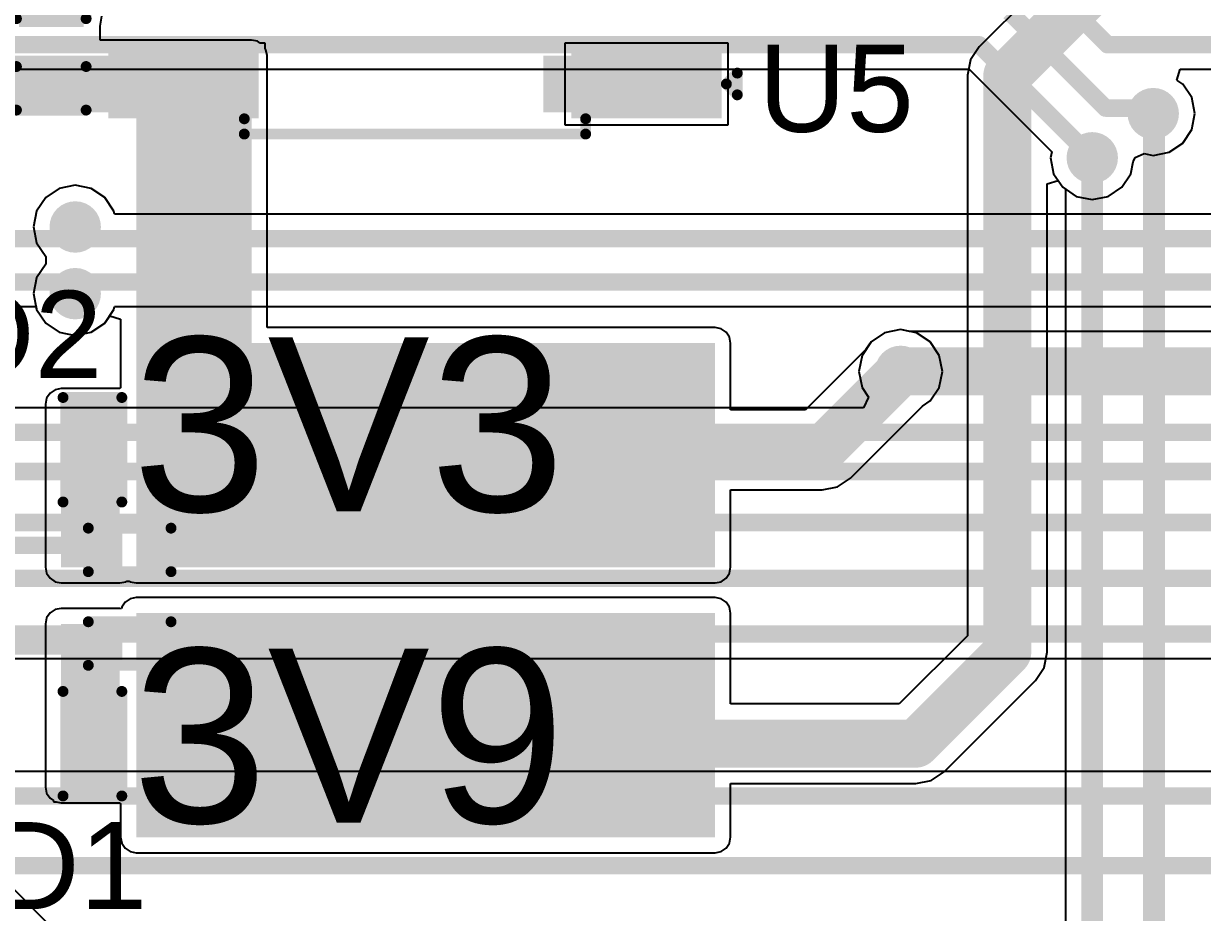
# Model space of a CAD drawing. Header units: millimetres. Extents: x -0.29 to 3.46, y -0.11 to 2.46.
# Drawn here: x 0.884 to 1.426, y 1.261 to 1.669 of the extents above; entities that cross this region are included whole.
import ezdxf

# ---------------------------------------------------------------- set-up
doc = ezdxf.new("R2010")
doc.units = ezdxf.units.MM
doc.header["$MEASUREMENT"] = 0
for name, color, linetype in [('BottomLayer', 5, 'Continuous'), ('TopLayer', 1, 'Continuous'), ('TopOverlay', 2, 'Continuous'), ('TopPaste', 8, 'Continuous'), ('TopSolder', 216, 'Continuous'), ('ViaHoleLayer', 16, 'Continuous')]:
    doc.layers.add(name, color=color, linetype=linetype)
doc.styles.add('Arial', font='', dxfattribs={"height": 0.2})
doc.styles.get('Arial').set_extended_font_data('Arial')

# ---------------------------------------------------------------- blocks, each defined once
blk = doc.blocks.new('SOIC_8_16')
at = {"layer": 'TopLayer'}
for points in [[(-0.07579, 0.08681), (-0.07579, 0.06319), (-0.13681, 0.06319), (-0.13681, 0.08681)], [(0.13681, 0.08681), (0.13681, 0.06319), (0.07579, 0.06319), (0.07579, 0.08681)], [(-0.07579, 0.03681), (-0.07579, 0.01319), (-0.13681, 0.01319), (-0.13681, 0.03681)], [(0.13681, 0.03681), (0.13681, 0.01319), (0.07579, 0.01319), (0.07579, 0.03681)], [(-0.07579, -0.01319), (-0.07579, -0.03681), (-0.13681, -0.03681), (-0.13681, -0.01319)], [(0.13681, -0.01319), (0.13681, -0.03681), (0.07579, -0.03681), (0.07579, -0.01319)], [(-0.07579, -0.06319), (-0.07579, -0.08681), (-0.13681, -0.08681), (-0.13681, -0.06319)], [(0.13681, -0.06319), (0.13681, -0.08681), (0.07579, -0.08681), (0.07579, -0.06319)]]:
    blk.add_hatch(color=1, dxfattribs=at).paths.add_polyline_path(points)
at = {"layer": 'TopOverlay'}
blk.add_hatch(color=2, dxfattribs=at).paths.add_polyline_path([(-0.072, 0.062), (-0.059, 0.062), (-0.059, 0.088), (-0.072, 0.088)])
at = {"layer": 'TopPaste'}
for points in [[(-0.07579, 0.08681), (-0.07579, 0.06319), (-0.13681, 0.06319), (-0.13681, 0.08681)], [(0.13681, 0.08681), (0.13681, 0.06319), (0.07579, 0.06319), (0.07579, 0.08681)], [(-0.07579, 0.03681), (-0.07579, 0.01319), (-0.13681, 0.01319), (-0.13681, 0.03681)], [(0.13681, 0.03681), (0.13681, 0.01319), (0.07579, 0.01319), (0.07579, 0.03681)], [(-0.07579, -0.01319), (-0.07579, -0.03681), (-0.13681, -0.03681), (-0.13681, -0.01319)], [(0.13681, -0.01319), (0.13681, -0.03681), (0.07579, -0.03681), (0.07579, -0.01319)], [(-0.07579, -0.06319), (-0.07579, -0.08681), (-0.13681, -0.08681), (-0.13681, -0.06319)], [(0.13681, -0.06319), (0.13681, -0.08681), (0.07579, -0.08681), (0.07579, -0.06319)]]:
    blk.add_hatch(color=8, dxfattribs=at).paths.add_polyline_path(points)
at = {"layer": 'TopSolder'}
for points in [[(-0.07179, 0.09081), (-0.07179, 0.05919), (-0.14081, 0.05919), (-0.14081, 0.09081)], [(0.14081, 0.09081), (0.14081, 0.05919), (0.07179, 0.05919), (0.07179, 0.09081)], [(-0.07179, 0.04081), (-0.07179, 0.00919), (-0.14081, 0.00919), (-0.14081, 0.04081)], [(0.14081, 0.04081), (0.14081, 0.00919), (0.07179, 0.00919), (0.07179, 0.04081)], [(-0.07179, -0.00919), (-0.07179, -0.04081), (-0.14081, -0.04081), (-0.14081, -0.00919)], [(0.14081, -0.00919), (0.14081, -0.04081), (0.07179, -0.04081), (0.07179, -0.00919)], [(-0.07179, -0.05919), (-0.07179, -0.09081), (-0.14081, -0.09081), (-0.14081, -0.05919)], [(0.14081, -0.05919), (0.14081, -0.09081), (0.07179, -0.09081), (0.07179, -0.05919)]]:
    blk.add_hatch(color=216, dxfattribs=at).paths.add_polyline_path(points)
at = {"layer": 'TopOverlay', "const_width": 0.005}
for points in [[(-0.07837, 0.098), (-0.07837, 0.091)], [(0.07837, 0.098), (-0.07837, 0.098)], [(0.07837, 0.098), (0.07837, 0.091)], [(-0.143, 0.075), (-0.148, 0.08)], [(-0.148, 0.08), (-0.148, 0.07)], [(-0.143, 0.075), (-0.148, 0.07)], [(-0.07837, -0.091), (-0.07837, -0.098)], [(0.07837, -0.091), (0.07837, -0.098)], [(0.07837, -0.098), (-0.07837, -0.098)]]:
    blk.add_lwpolyline(points, dxfattribs=at)
at = {"layer": 'TopOverlay', "const_width": 0.0025}
for points in [[(-0.07962, 0.098, 1), (-0.07712, 0.098, 1)], [(-0.07962, 0.098, 1), (-0.07712, 0.098, 1)], [(0.07712, 0.098, 1), (0.07962, 0.098, 1)], [(0.07712, 0.098, 1), (0.07962, 0.098, 1)], [(-0.07962, 0.091, 1), (-0.07712, 0.091, 1)], [(0.07712, 0.091, 1), (0.07962, 0.091, 1)], [(-0.14925, 0.08, 1), (-0.14675, 0.08, 1)], [(-0.14925, 0.08, 1), (-0.14675, 0.08, 1)], [(-0.14425, 0.075, 1), (-0.14175, 0.075, 1)], [(-0.14425, 0.075, 1), (-0.14175, 0.075, 1)], [(-0.14925, 0.07, 1), (-0.14675, 0.07, 1)], [(-0.14925, 0.07, 1), (-0.14675, 0.07, 1)], [(-0.07962, -0.091, 1), (-0.07712, -0.091, 1)], [(0.07712, -0.091, 1), (0.07962, -0.091, 1)], [(-0.07962, -0.098, 1), (-0.07712, -0.098, 1)], [(-0.07962, -0.098, 1), (-0.07712, -0.098, 1)], [(0.07712, -0.098, 1), (0.07962, -0.098, 1)], [(0.07712, -0.098, 1), (0.07962, -0.098, 1)]]:
    blk.add_lwpolyline(points, format="xyb", close=True, dxfattribs=at)
blk = doc.blocks.new('R___0201_61')
at = {"layer": 'TopLayer'}
for points in [[(-0.01614, 0.00728), (-0.00551, 0.00728), (-0.00551, -0.00728), (-0.01614, -0.00728)], [(0.00551, 0.00728), (0.01614, 0.00728), (0.01614, -0.00728), (0.00551, -0.00728)]]:
    blk.add_hatch(color=1, dxfattribs=at).paths.add_polyline_path(points)
at = {"layer": 'TopPaste'}
for points in [[(-0.01614, 0.00728), (-0.00551, 0.00728), (-0.00551, -0.00728), (-0.01614, -0.00728)], [(0.00551, 0.00728), (0.01614, 0.00728), (0.01614, -0.00728), (0.00551, -0.00728)]]:
    blk.add_hatch(color=8, dxfattribs=at).paths.add_polyline_path(points)
at = {"layer": 'TopSolder'}
for points in [[(-0.01831, 0.00945), (-0.00335, 0.00945), (-0.00335, -0.00945), (-0.01831, -0.00945)], [(0.00335, 0.00945), (0.01831, 0.00945), (0.01831, -0.00945), (0.00335, -0.00945)]]:
    blk.add_hatch(color=216, dxfattribs=at).paths.add_polyline_path(points)
at = {"layer": 'TopOverlay', "const_width": 0.005}
for points in [[(-0.019, -0.01), (-0.019, 0.01)], [(-0.019, 0.01), (0.019, 0.01)], [(0.019, -0.01), (0.019, 0.01)], [(-0.019, -0.01), (0.019, -0.01)]]:
    blk.add_lwpolyline(points, dxfattribs=at)
at = {"layer": 'TopOverlay', "const_width": 0.0025}
for points in [[(-0.02025, 0.01, 1), (-0.01775, 0.01, 1)], [(-0.02025, 0.01, 1), (-0.01775, 0.01, 1)], [(0.01775, 0.01, 1), (0.02025, 0.01, 1)], [(0.01775, 0.01, 1), (0.02025, 0.01, 1)], [(-0.02025, -0.01, 1), (-0.01775, -0.01, 1)], [(-0.02025, -0.01, 1), (-0.01775, -0.01, 1)], [(0.01775, -0.01, 1), (0.02025, -0.01, 1)], [(0.01775, -0.01, 1), (0.02025, -0.01, 1)]]:
    blk.add_lwpolyline(points, format="xyb", close=True, dxfattribs=at)
blk = doc.blocks.new('R___0201_63')
at = {"layer": 'TopLayer'}
for points in [[(-0.01614, 0.00728), (-0.00551, 0.00728), (-0.00551, -0.00728), (-0.01614, -0.00728)], [(0.00551, 0.00728), (0.01614, 0.00728), (0.01614, -0.00728), (0.00551, -0.00728)]]:
    blk.add_hatch(color=1, dxfattribs=at).paths.add_polyline_path(points)
at = {"layer": 'TopPaste'}
for points in [[(-0.01614, 0.00728), (-0.00551, 0.00728), (-0.00551, -0.00728), (-0.01614, -0.00728)], [(0.00551, 0.00728), (0.01614, 0.00728), (0.01614, -0.00728), (0.00551, -0.00728)]]:
    blk.add_hatch(color=8, dxfattribs=at).paths.add_polyline_path(points)
at = {"layer": 'TopSolder'}
for points in [[(-0.01831, 0.00945), (-0.00335, 0.00945), (-0.00335, -0.00945), (-0.01831, -0.00945)], [(0.00335, 0.00945), (0.01831, 0.00945), (0.01831, -0.00945), (0.00335, -0.00945)]]:
    blk.add_hatch(color=216, dxfattribs=at).paths.add_polyline_path(points)
at = {"layer": 'TopOverlay', "const_width": 0.005}
for points in [[(-0.019, 0.01), (0.019, 0.01)], [(-0.019, -0.01), (-0.019, 0.01)], [(0.019, -0.01), (0.019, 0.01)], [(-0.019, -0.01), (0.019, -0.01)]]:
    blk.add_lwpolyline(points, dxfattribs=at)
at = {"layer": 'TopOverlay', "const_width": 0.0025}
for points in [[(-0.02025, 0.01, 1), (-0.01775, 0.01, 1)], [(-0.02025, 0.01, 1), (-0.01775, 0.01, 1)], [(0.01775, 0.01, 1), (0.02025, 0.01, 1)], [(0.01775, 0.01, 1), (0.02025, 0.01, 1)], [(-0.02025, -0.01, 1), (-0.01775, -0.01, 1)], [(-0.02025, -0.01, 1), (-0.01775, -0.01, 1)], [(0.01775, -0.01, 1), (0.02025, -0.01, 1)], [(0.01775, -0.01, 1), (0.02025, -0.01, 1)]]:
    blk.add_lwpolyline(points, format="xyb", close=True, dxfattribs=at)
blk = doc.blocks.new('T__________72')
at = {"layer": 'TopLayer'}
blk.add_hatch(color=1, dxfattribs=at).paths.add_polyline_path([(0.015, 0.03), (-0.015, 0.03), (-0.03, 0.015), (-0.03, -0.015), (-0.015, -0.03), (0.015, -0.03), (0.03, -0.015), (0.03, 0.015)])
at = {"layer": 'TopPaste'}
blk.add_hatch(color=8, dxfattribs=at).paths.add_polyline_path([(0.015, 0.03), (-0.015, 0.03), (-0.03, 0.015), (-0.03, -0.015), (-0.015, -0.03), (0.015, -0.03), (0.03, -0.015), (0.03, 0.015)])
at = {"layer": 'TopSolder'}
blk.add_hatch(color=216, dxfattribs=at).paths.add_polyline_path([(0.017, 0.034), (-0.017, 0.034), (-0.034, 0.017), (-0.034, -0.017), (-0.017, -0.034), (0.017, -0.034), (0.034, -0.017), (0.034, 0.017)])
at = {"layer": 'TopOverlay', "const_width": 0.00787}
for points in [[(-0.017, 0.037), (-0.037, 0.017)], [(0.017, 0.037), (-0.017, 0.037)], [(0.017, 0.037), (-0.017, 0.037)], [(0.037, 0.017), (0.017, 0.037)], [(-0.037, 0.017), (-0.037, -0.017)], [(0.037, 0.017), (0.037, -0.017)], [(-0.017, -0.037), (-0.037, -0.017)], [(0.037, -0.017), (0.017, -0.037)], [(0.017, -0.037), (-0.017, -0.037)], [(0.017, -0.037), (-0.017, -0.037)]]:
    blk.add_lwpolyline(points, dxfattribs=at)
at = {"layer": 'TopOverlay', "const_width": 0.00394}
for points in [[(-0.01897, 0.037, 1), (-0.01503, 0.037, 1)], [(-0.01897, 0.037, 1), (-0.01503, 0.037, 1)], [(-0.01897, 0.037, 1), (-0.01503, 0.037, 1)], [(0.01503, 0.037, 1), (0.01897, 0.037, 1)], [(0.01503, 0.037, 1), (0.01897, 0.037, 1)], [(0.01503, 0.037, 1), (0.01897, 0.037, 1)], [(-0.03897, 0.017, 1), (-0.03503, 0.017, 1)], [(-0.03897, 0.017, 1), (-0.03503, 0.017, 1)], [(0.03503, 0.017, 1), (0.03897, 0.017, 1)], [(0.03503, 0.017, 1), (0.03897, 0.017, 1)], [(-0.03897, -0.017, 1), (-0.03503, -0.017, 1)], [(-0.03897, -0.017, 1), (-0.03503, -0.017, 1)], [(0.03503, -0.017, 1), (0.03897, -0.017, 1)], [(0.03503, -0.017, 1), (0.03897, -0.017, 1)], [(-0.01897, -0.037, 1), (-0.01503, -0.037, 1)], [(-0.01897, -0.037, 1), (-0.01503, -0.037, 1)], [(-0.01897, -0.037, 1), (-0.01503, -0.037, 1)], [(0.01503, -0.037, 1), (0.01897, -0.037, 1)], [(0.01503, -0.037, 1), (0.01897, -0.037, 1)], [(0.01503, -0.037, 1), (0.01897, -0.037, 1)]]:
    blk.add_lwpolyline(points, format="xyb", close=True, dxfattribs=at)
blk = doc.blocks.new('T__________73')
at = {"layer": 'TopLayer'}
blk.add_hatch(color=1, dxfattribs=at).paths.add_polyline_path([(0.015, 0.03), (-0.015, 0.03), (-0.03, 0.015), (-0.03, -0.015), (-0.015, -0.03), (0.015, -0.03), (0.03, -0.015), (0.03, 0.015)])
at = {"layer": 'TopPaste'}
blk.add_hatch(color=8, dxfattribs=at).paths.add_polyline_path([(0.015, 0.03), (-0.015, 0.03), (-0.03, 0.015), (-0.03, -0.015), (-0.015, -0.03), (0.015, -0.03), (0.03, -0.015), (0.03, 0.015)])
at = {"layer": 'TopSolder'}
blk.add_hatch(color=216, dxfattribs=at).paths.add_polyline_path([(0.017, 0.034), (-0.017, 0.034), (-0.034, 0.017), (-0.034, -0.017), (-0.017, -0.034), (0.017, -0.034), (0.034, -0.017), (0.034, 0.017)])
at = {"layer": 'TopOverlay', "const_width": 0.00787}
for points in [[(-0.017, 0.037), (-0.037, 0.017)], [(0.017, 0.037), (-0.017, 0.037)], [(0.017, 0.037), (-0.017, 0.037)], [(0.037, 0.017), (0.017, 0.037)], [(-0.037, 0.017), (-0.037, -0.017)], [(0.037, 0.017), (0.037, -0.017)], [(-0.017, -0.037), (-0.037, -0.017)], [(0.037, -0.017), (0.017, -0.037)], [(0.017, -0.037), (-0.017, -0.037)], [(0.017, -0.037), (-0.017, -0.037)]]:
    blk.add_lwpolyline(points, dxfattribs=at)
at = {"layer": 'TopOverlay', "const_width": 0.00394}
for points in [[(-0.01897, 0.037, 1), (-0.01503, 0.037, 1)], [(-0.01897, 0.037, 1), (-0.01503, 0.037, 1)], [(-0.01897, 0.037, 1), (-0.01503, 0.037, 1)], [(0.01503, 0.037, 1), (0.01897, 0.037, 1)], [(0.01503, 0.037, 1), (0.01897, 0.037, 1)], [(0.01503, 0.037, 1), (0.01897, 0.037, 1)], [(-0.03897, 0.017, 1), (-0.03503, 0.017, 1)], [(-0.03897, 0.017, 1), (-0.03503, 0.017, 1)], [(0.03503, 0.017, 1), (0.03897, 0.017, 1)], [(0.03503, 0.017, 1), (0.03897, 0.017, 1)], [(-0.03897, -0.017, 1), (-0.03503, -0.017, 1)], [(-0.03897, -0.017, 1), (-0.03503, -0.017, 1)], [(0.03503, -0.017, 1), (0.03897, -0.017, 1)], [(0.03503, -0.017, 1), (0.03897, -0.017, 1)], [(-0.01897, -0.037, 1), (-0.01503, -0.037, 1)], [(-0.01897, -0.037, 1), (-0.01503, -0.037, 1)], [(-0.01897, -0.037, 1), (-0.01503, -0.037, 1)], [(0.01503, -0.037, 1), (0.01897, -0.037, 1)], [(0.01503, -0.037, 1), (0.01897, -0.037, 1)], [(0.01503, -0.037, 1), (0.01897, -0.037, 1)]]:
    blk.add_lwpolyline(points, format="xyb", close=True, dxfattribs=at)
blk = doc.blocks.new('LED_0603_76')
at = {"layer": 'TopLayer'}
for points in [[(-0.03937, 0.01969), (-0.01969, 0.01969), (-0.01969, -0.01969), (-0.03937, -0.01969)], [(0.01969, 0.01969), (0.03937, 0.01969), (0.03937, -0.01969), (0.01969, -0.01969)]]:
    blk.add_hatch(color=1, dxfattribs=at).paths.add_polyline_path(points)
at = {"layer": 'TopOverlay'}
blk.add_hatch(color=2, dxfattribs=at).paths.add_polyline_path([(0.044, -0.026), (0.069, -0.026), (0.069, 0.026), (0.044, 0.026)])
at = {"layer": 'TopPaste'}
for points in [[(-0.03937, 0.01969), (-0.01969, 0.01969), (-0.01969, -0.01969), (-0.03937, -0.01969)], [(0.01969, 0.01969), (0.03937, 0.01969), (0.03937, -0.01969), (0.01969, -0.01969)]]:
    blk.add_hatch(color=8, dxfattribs=at).paths.add_polyline_path(points)
at = {"layer": 'TopSolder'}
for points in [[(-0.04337, 0.02369), (-0.01569, 0.02369), (-0.01569, -0.02369), (-0.04337, -0.02369)], [(0.01569, 0.02369), (0.04337, 0.02369), (0.04337, -0.02369), (0.01569, -0.02369)]]:
    blk.add_hatch(color=216, dxfattribs=at).paths.add_polyline_path(points)
at = {"layer": 'TopOverlay', "const_width": 0.005}
for points in [[(-0.044, 0.024), (-0.044, -0.024)], [(-0.017, 0.024), (-0.044, 0.024)], [(0.044, 0.024), (0.017, 0.024)], [(0.044, 0.024), (0.044, -0.024)], [(-0.017, -0.024), (-0.044, -0.024)], [(0.044, -0.024), (0.017, -0.024)]]:
    blk.add_lwpolyline(points, dxfattribs=at)
at = {"layer": 'TopOverlay', "const_width": 0.0025}
for points in [[(-0.04525, 0.024, 1), (-0.04275, 0.024, 1)], [(-0.04525, 0.024, 1), (-0.04275, 0.024, 1)], [(-0.01825, 0.024, 1), (-0.01575, 0.024, 1)], [(0.01575, 0.024, 1), (0.01825, 0.024, 1)], [(0.04275, 0.024, 1), (0.04525, 0.024, 1)], [(0.04275, 0.024, 1), (0.04525, 0.024, 1)], [(-0.04525, -0.024, 1), (-0.04275, -0.024, 1)], [(-0.04525, -0.024, 1), (-0.04275, -0.024, 1)], [(-0.01825, -0.024, 1), (-0.01575, -0.024, 1)], [(0.01575, -0.024, 1), (0.01825, -0.024, 1)], [(0.04275, -0.024, 1), (0.04525, -0.024, 1)], [(0.04275, -0.024, 1), (0.04525, -0.024, 1)]]:
    blk.add_lwpolyline(points, format="xyb", close=True, dxfattribs=at)
blk = doc.blocks.new('LED_0603_77')
at = {"layer": 'TopLayer'}
for points in [[(-0.03937, 0.01969), (-0.01969, 0.01969), (-0.01969, -0.01969), (-0.03937, -0.01969)], [(0.01969, 0.01969), (0.03937, 0.01969), (0.03937, -0.01969), (0.01969, -0.01969)]]:
    blk.add_hatch(color=1, dxfattribs=at).paths.add_polyline_path(points)
at = {"layer": 'TopOverlay'}
blk.add_hatch(color=2, dxfattribs=at).paths.add_polyline_path([(0.044, -0.026), (0.069, -0.026), (0.069, 0.026), (0.044, 0.026)])
at = {"layer": 'TopPaste'}
for points in [[(-0.03937, 0.01969), (-0.01969, 0.01969), (-0.01969, -0.01969), (-0.03937, -0.01969)], [(0.01969, 0.01969), (0.03937, 0.01969), (0.03937, -0.01969), (0.01969, -0.01969)]]:
    blk.add_hatch(color=8, dxfattribs=at).paths.add_polyline_path(points)
at = {"layer": 'TopSolder'}
for points in [[(-0.04337, 0.02369), (-0.01569, 0.02369), (-0.01569, -0.02369), (-0.04337, -0.02369)], [(0.01569, 0.02369), (0.04337, 0.02369), (0.04337, -0.02369), (0.01569, -0.02369)]]:
    blk.add_hatch(color=216, dxfattribs=at).paths.add_polyline_path(points)
at = {"layer": 'TopOverlay', "const_width": 0.005}
for points in [[(-0.044, 0.024), (-0.044, -0.024)], [(-0.017, 0.024), (-0.044, 0.024)], [(0.044, 0.024), (0.017, 0.024)], [(0.044, 0.024), (0.044, -0.024)], [(-0.017, -0.024), (-0.044, -0.024)], [(0.044, -0.024), (0.017, -0.024)]]:
    blk.add_lwpolyline(points, dxfattribs=at)
at = {"layer": 'TopOverlay', "const_width": 0.0025}
for points in [[(-0.04525, 0.024, 1), (-0.04275, 0.024, 1)], [(-0.04525, 0.024, 1), (-0.04275, 0.024, 1)], [(-0.01825, 0.024, 1), (-0.01575, 0.024, 1)], [(0.01575, 0.024, 1), (0.01825, 0.024, 1)], [(0.04275, 0.024, 1), (0.04525, 0.024, 1)], [(0.04275, 0.024, 1), (0.04525, 0.024, 1)], [(-0.04525, -0.024, 1), (-0.04275, -0.024, 1)], [(-0.04525, -0.024, 1), (-0.04275, -0.024, 1)], [(-0.01825, -0.024, 1), (-0.01575, -0.024, 1)], [(0.01575, -0.024, 1), (0.01825, -0.024, 1)], [(0.04275, -0.024, 1), (0.04525, -0.024, 1)], [(0.04275, -0.024, 1), (0.04525, -0.024, 1)]]:
    blk.add_lwpolyline(points, format="xyb", close=True, dxfattribs=at)
blk = doc.blocks.new('C___0402_136')
at = {"layer": 'TopLayer'}
for points in [[(-0.0275, -0.0125), (-0.0275, 0.0125), (-0.0095, 0.0125), (-0.0095, -0.0125)], [(0.0095, -0.0125), (0.0095, 0.0125), (0.0275, 0.0125), (0.0275, -0.0125)]]:
    blk.add_hatch(color=1, dxfattribs=at).paths.add_polyline_path(points)
at = {"layer": 'TopPaste'}
for points in [[(-0.0275, -0.0125), (-0.0275, 0.0125), (-0.0095, 0.0125), (-0.0095, -0.0125)], [(0.0095, -0.0125), (0.0095, 0.0125), (0.0275, 0.0125), (0.0275, -0.0125)]]:
    blk.add_hatch(color=8, dxfattribs=at).paths.add_polyline_path(points)
at = {"layer": 'TopSolder'}
for points in [[(-0.02986, -0.01486), (-0.02986, 0.01486), (-0.00714, 0.01486), (-0.00714, -0.01486)], [(0.00714, -0.01486), (0.00714, 0.01486), (0.02986, 0.01486), (0.02986, -0.01486)]]:
    blk.add_hatch(color=216, dxfattribs=at).paths.add_polyline_path(points)
at = {"layer": 'TopOverlay', "const_width": 0.005}
for points in [[(-0.031, -0.016), (-0.031, 0.016)], [(-0.011, 0.016), (-0.031, 0.016)], [(0.031, 0.016), (0.011, 0.016)], [(0.031, -0.016), (0.031, 0.016)], [(-0.011, -0.016), (-0.031, -0.016)], [(0.031, -0.016), (0.011, -0.016)]]:
    blk.add_lwpolyline(points, dxfattribs=at)
at = {"layer": 'TopOverlay', "const_width": 0.0025}
for points in [[(-0.03225, 0.016, 1), (-0.02975, 0.016, 1)], [(-0.03225, 0.016, 1), (-0.02975, 0.016, 1)], [(-0.01225, 0.016, 1), (-0.00975, 0.016, 1)], [(0.00975, 0.016, 1), (0.01225, 0.016, 1)], [(0.02975, 0.016, 1), (0.03225, 0.016, 1)], [(0.02975, 0.016, 1), (0.03225, 0.016, 1)], [(-0.03225, -0.016, 1), (-0.02975, -0.016, 1)], [(-0.03225, -0.016, 1), (-0.02975, -0.016, 1)], [(-0.01225, -0.016, 1), (-0.00975, -0.016, 1)], [(0.00975, -0.016, 1), (0.01225, -0.016, 1)], [(0.02975, -0.016, 1), (0.03225, -0.016, 1)], [(0.02975, -0.016, 1), (0.03225, -0.016, 1)]]:
    blk.add_lwpolyline(points, format="xyb", close=True, dxfattribs=at)

msp = doc.modelspace()

# ---------------------------------------------------------------- hatches: boundary and pattern name
at = {"layer": 'BottomLayer'}
h = msp.add_hatch(color=5, dxfattribs=at)
edge = h.paths.add_edge_path()
edge.add_arc((1.403, 1.62738), 0.01181, 0, 360)
h = msp.add_hatch(color=5, dxfattribs=at)
edge = h.paths.add_edge_path()
edge.add_arc((1.375, 1.60709), 0.01181, 0, 360)
h = msp.add_hatch(color=5, dxfattribs=at)
edge = h.paths.add_edge_path()
edge.add_arc((0.908, 1.57531), 0.01181, 0, 360)
h = msp.add_hatch(color=5, dxfattribs=at)
edge = h.paths.add_edge_path()
edge.add_arc((0.908, 1.54469), 0.01181, 0, 360)
h = msp.add_hatch(color=5, dxfattribs=at)
edge = h.paths.add_edge_path()
edge.add_arc((1.287, 1.509), 0.01181, 0, 360)
at = {"layer": 'TopLayer'}
for points in [[(0.838, 1.628), (0.989, 1.628), (0.989, 1.654), (0.838, 1.654)], [(0.936, 1.466), (0.989, 1.466), (0.989, 1.654), (0.936, 1.654)], [(0.936, 1.419), (1.20182, 1.419), (1.20182, 1.522), (0.936, 1.522)], [(0.90147, 1.419), (0.92847, 1.419), (0.92847, 1.494), (0.90147, 1.494)], [(1.20182, 1.398), (0.936, 1.398), (0.936, 1.295), (1.20182, 1.295)], [(0.90147, 1.318), (0.92847, 1.318), (0.92847, 1.393), (0.90147, 1.393)]]:
    msp.add_hatch(color=1, dxfattribs=at).paths.add_polyline_path(points)
h = msp.add_hatch(color=1, dxfattribs=at)
edge = h.paths.add_edge_path()
edge.add_arc((1.403, 1.62738), 0.01181, 0, 360)
h = msp.add_hatch(color=1, dxfattribs=at)
edge = h.paths.add_edge_path()
edge.add_arc((1.375, 1.60709), 0.01181, 0, 360)
h = msp.add_hatch(color=1, dxfattribs=at)
edge = h.paths.add_edge_path()
edge.add_arc((0.908, 1.57531), 0.01181, 0, 360)
h = msp.add_hatch(color=1, dxfattribs=at)
edge = h.paths.add_edge_path()
edge.add_arc((0.908, 1.54469), 0.01181, 0, 360)
h = msp.add_hatch(color=1, dxfattribs=at)
edge = h.paths.add_edge_path()
edge.add_arc((1.287, 1.509), 0.01181, 0, 360)
at = {"layer": 'ViaHoleLayer'}
h = msp.add_hatch(color=16, dxfattribs=at)
edge = h.paths.add_edge_path()
edge.add_arc((1.403, 1.62738), 0.00591, 0, 360)
h = msp.add_hatch(color=16, dxfattribs=at)
edge = h.paths.add_edge_path()
edge.add_arc((1.375, 1.60709), 0.00591, 0, 360)
h = msp.add_hatch(color=16, dxfattribs=at)
edge = h.paths.add_edge_path()
edge.add_arc((0.908, 1.57531), 0.00591, 0, 360)
h = msp.add_hatch(color=16, dxfattribs=at)
edge = h.paths.add_edge_path()
edge.add_arc((0.908, 1.54469), 0.00591, 0, 360)
h = msp.add_hatch(color=16, dxfattribs=at)
edge = h.paths.add_edge_path()
edge.add_arc((1.287, 1.509), 0.00591, 0, 360)

# ---------------------------------------------------------------- linework, layer by layer
at = {"layer": 'BottomLayer'}
for p, q in [((0.57655, 1.64778), (1.31844, 1.64778)), ((1.31844, 1.64778), (1.35637, 1.60986)), ((1.4138, 1.64278), (1.41532, 1.64778)), ((1.41532, 1.64778), (2.69935, 1.64778)), ((1.41656, 1.64094), (1.4138, 1.64278)), ((1.42072, 1.63472), (1.41656, 1.64094)), ((1.42218, 1.62738), (1.42072, 1.63472)), ((1.42072, 1.62004), (1.42218, 1.62738)), ((1.41656, 1.61382), (1.42072, 1.62004)), ((1.41034, 1.60966), (1.41656, 1.61382)), ((1.35637, 1.60986), (1.35582, 1.60709)), ((1.39466, 1.60729), (1.39889, 1.60902)), ((1.39889, 1.60902), (1.403, 1.6082)), ((1.403, 1.6082), (1.41034, 1.60966)), ((1.35582, 1.60709), (1.35728, 1.59975)), ((1.39272, 1.59975), (1.39383, 1.60531)), ((1.39383, 1.60531), (1.39466, 1.60729)), ((1.35728, 1.59975), (1.36144, 1.59353)), ((1.38856, 1.59353), (1.39272, 1.59975)), ((0.90066, 1.59303), (0.89444, 1.58887)), ((0.908, 1.59449), (0.90066, 1.59303)), ((0.91534, 1.59303), (0.908, 1.59449)), ((0.92156, 1.58887), (0.91534, 1.59303)), ((1.36144, 1.59353), (1.36766, 1.58937)), ((1.38234, 1.58937), (1.38856, 1.59353)), ((0.89444, 1.58887), (0.89028, 1.58265)), ((0.92572, 1.58265), (0.92156, 1.58887)), ((1.36766, 1.58937), (1.375, 1.58791)), ((1.375, 1.58791), (1.38234, 1.58937)), ((0.89028, 1.58265), (0.88882, 1.57531)), ((0.926, 1.58122), (0.92572, 1.58265)), ((1.64085, 1.58122), (0.926, 1.58122)), ((0.88882, 1.57531), (0.89028, 1.56797)), ((0.89028, 1.56797), (0.89444, 1.56175)), ((0.89444, 1.56175), (0.89444, 1.55825)), ((0.89444, 1.55825), (0.89028, 1.55203)), ((0.89028, 1.55203), (0.88882, 1.54469)), ((0.88882, 1.54469), (0.89028, 1.53735)), ((0.89028, 1.53735), (0.89444, 1.53113)), ((0.92156, 1.53113), (0.92572, 1.53735)), ((0.92572, 1.53735), (0.926, 1.53878)), ((0.926, 1.53878), (1.84994, 1.53878)), ((0.89444, 1.53113), (0.90066, 1.52697)), ((0.90066, 1.52697), (0.908, 1.52551)), ((0.908, 1.52551), (0.91534, 1.52697)), ((0.91534, 1.52697), (0.92156, 1.53113)), ((1.27966, 1.52672), (1.27344, 1.52256)), ((1.287, 1.52818), (1.27966, 1.52672)), ((1.29116, 1.52735), (1.287, 1.52818)), ((2.07974, 1.52735), (1.29116, 1.52735)), ((1.27344, 1.52256), (1.26928, 1.51634)), ((1.26928, 1.51634), (1.26782, 1.509)), ((1.26782, 1.509), (1.26928, 1.50166)), ((1.26928, 1.50166), (1.27225, 1.49722)), ((1.27225, 1.49722), (1.26995, 1.49222)), ((1.26995, 1.49222), (0.83529, 1.49222)), ((0.69513, 1.37719), (2.36236, 1.37719)), ((2.368, 1.3252), (0.71743, 1.3252))]:
    msp.add_line(p, q, dxfattribs=at)
for points, const_width in [([(1.352, 1.689), (1.382, 1.659)], 0.008), ([(1.337, 1.674), (1.3811, 1.6299)], 0.008), ([(0.579, 1.659), (1.32309, 1.659)], 0.008), ([(1.32309, 1.659), (1.375, 1.60709)], 0.008), ([(1.382, 1.659), (2.704, 1.659)], 0.008), ([(1.3811, 1.6299), (1.40048, 1.6299)], 0.008), ([(1.40048, 1.6299), (1.403, 1.62738)], 0.008), ([(0.908, 1.57531), (0.91331, 1.57)], 0.008), ([(0.91331, 1.57), (1.63818, 1.57)], 0.008), ([(0.908, 1.54469), (0.91331, 1.55)], 0.008), ([(0.91331, 1.55), (1.84994, 1.55)], 0.008), ([(1.287, 1.509), (2.0839, 1.509)], 0.022), ([(0.376, 1.481), (2.291, 1.481)], 0.008), ([(0.63949, 1.463), (2.311, 1.463)], 0.008), ([(0.67238, 1.43959), (2.34238, 1.43959)], 0.008), ([(0.67238, 1.414), (2.37477, 1.414)], 0.008), ([(0.67238, 1.38841), (2.37159, 1.38841)], 0.008), ([(0.7023, 1.31399), (2.38313, 1.31399)], 0.008), ([(0.727, 1.282), (2.375, 1.282)], 0.008)]:
    msp.add_lwpolyline(points, dxfattribs=dict(at, const_width=const_width))
for points, const_width in [([(1.32109, 1.659, 1), (1.32509, 1.659, 1)], 0.004), ([(1.32109, 1.659, 1), (1.32509, 1.659, 1)], 0.004), ([(1.38, 1.659, 1), (1.384, 1.659, 1)], 0.004), ([(1.38, 1.659, 1), (1.384, 1.659, 1)], 0.004), ([(1.3791, 1.6299, 1), (1.3831, 1.6299, 1)], 0.004), ([(1.3791, 1.6299, 1), (1.3831, 1.6299, 1)], 0.004), ([(1.39848, 1.6299, 1), (1.40248, 1.6299, 1)], 0.004), ([(1.39848, 1.6299, 1), (1.40248, 1.6299, 1)], 0.004), ([(1.401, 1.62738, 1), (1.405, 1.62738, 1)], 0.004), ([(1.373, 1.60709, 1), (1.377, 1.60709, 1)], 0.004), ([(0.906, 1.57531, 1), (0.91, 1.57531, 1)], 0.004), ([(0.91131, 1.57, 1), (0.91531, 1.57, 1)], 0.004), ([(0.91131, 1.57, 1), (0.91531, 1.57, 1)], 0.004), ([(0.91131, 1.55, 1), (0.91531, 1.55, 1)], 0.004), ([(0.91131, 1.55, 1), (0.91531, 1.55, 1)], 0.004), ([(0.906, 1.54469, 1), (0.91, 1.54469, 1)], 0.004), ([(1.2815, 1.509, 1), (1.2925, 1.509, 1)], 0.011)]:
    msp.add_lwpolyline(points, format="xyb", close=True, dxfattribs=dict(at, const_width=const_width))
at = {"layer": 'TopLayer'}
for p, q in [((1.37802, 1.71298), (1.32302, 1.65798)), ((0.9195, 1.66747), (0.92019, 1.67219)), ((0.9195, 1.66114), (0.9195, 1.66747)), ((0.989, 1.66114), (0.9195, 1.66114)), ((0.99173, 1.66059), (0.989, 1.66114)), ((0.9929, 1.65981), (0.99173, 1.66059)), ((0.99521, 1.65981), (0.9929, 1.65981)), ((0.99521, 1.6573), (0.99521, 1.65981)), ((0.99559, 1.65673), (0.99521, 1.6573)), ((0.99614, 1.654), (0.99559, 1.65673)), ((1.20781, 1.65981), (1.13279, 1.65981)), ((1.13279, 1.65981), (1.13279, 1.62219)), ((1.20781, 1.62219), (1.20781, 1.65981)), ((1.32302, 1.65798), (1.31904, 1.65202)), ((0.99614, 1.52914), (0.99614, 1.654)), ((1.31904, 1.65202), (1.31765, 1.645)), ((1.31765, 1.645), (1.31765, 1.3876)), ((1.13279, 1.62219), (1.20781, 1.62219)), ((1.35435, 1.59513), (1.35935, 1.59665)), ((1.35435, 1.38), (1.35435, 1.59513)), ((1.35935, 1.59665), (1.36144, 1.59353)), ((1.36144, 1.59353), (1.36276, 1.59264)), ((1.36276, 1.59264), (1.36276, 0.99641)), ((0.74472, 1.53878), (0.88999, 1.53878)), ((0.88999, 1.53878), (0.89028, 1.53735)), ((0.89028, 1.53735), (0.89444, 1.53113)), ((0.92156, 1.53113), (0.92386, 1.53457)), ((0.92386, 1.53457), (0.92886, 1.53305)), ((0.92886, 1.53305), (0.92886, 1.50146)), ((0.89444, 1.53113), (0.90066, 1.52697)), ((0.90066, 1.52697), (0.908, 1.52551)), ((0.908, 1.52551), (0.91534, 1.52697)), ((0.91534, 1.52697), (0.92156, 1.53113)), ((1.20182, 1.52914), (0.99614, 1.52914)), ((1.20455, 1.52859), (1.20182, 1.52914)), ((1.20687, 1.52705), (1.20455, 1.52859)), ((1.20841, 1.52473), (1.20687, 1.52705)), ((1.27966, 1.52672), (1.27344, 1.52256)), ((1.287, 1.52818), (1.27966, 1.52672)), ((1.29434, 1.52672), (1.287, 1.52818)), ((1.30056, 1.52256), (1.29434, 1.52672)), ((1.20896, 1.522), (1.20841, 1.52473)), ((1.20896, 1.49135), (1.20896, 1.522)), ((1.27344, 1.52256), (1.27108, 1.51904)), ((1.30472, 1.51634), (1.30056, 1.52256)), ((1.27108, 1.51904), (1.2434, 1.49135)), ((1.30618, 1.509), (1.30472, 1.51634)), ((1.30472, 1.50166), (1.30618, 1.509)), ((0.89874, 1.50059), (0.89643, 1.49905)), ((0.90147, 1.50114), (0.89874, 1.50059)), ((0.92847, 1.50114), (0.90147, 1.50114)), ((0.92886, 1.50146), (0.92847, 1.50114)), ((1.30056, 1.49544), (1.30472, 1.50166)), ((0.89488, 1.49673), (0.89434, 1.494)), ((0.89643, 1.49905), (0.89488, 1.49673)), ((1.29704, 1.49308), (1.30056, 1.49544)), ((0.89434, 1.494), (0.89434, 1.419)), ((1.2434, 1.49135), (1.20896, 1.49135)), ((1.26398, 1.46002), (1.29704, 1.49308)), ((1.25802, 1.45604), (1.26398, 1.46002)), ((1.20896, 1.419), (1.20896, 1.45465)), ((1.20896, 1.45465), (1.251, 1.45465)), ((1.251, 1.45465), (1.25802, 1.45604)), ((0.89434, 1.419), (0.89488, 1.41627)), ((1.20841, 1.41627), (1.20896, 1.419)), ((0.89488, 1.41627), (0.89643, 1.41395)), ((0.89643, 1.41395), (0.89874, 1.41241)), ((1.20455, 1.41241), (1.20687, 1.41395)), ((1.20687, 1.41395), (1.20841, 1.41627)), ((0.89874, 1.41241), (0.90147, 1.41186)), ((0.90147, 1.41186), (0.92847, 1.41186)), ((0.92847, 1.41186), (0.9312, 1.41241)), ((0.9312, 1.41241), (0.93167, 1.41272)), ((0.93167, 1.41272), (0.9328, 1.41272)), ((0.9328, 1.41272), (0.93327, 1.41241)), ((0.93327, 1.41241), (0.936, 1.41186)), ((0.936, 1.41186), (1.20182, 1.41186)), ((1.20182, 1.41186), (1.20455, 1.41241)), ((0.93095, 1.40305), (0.92941, 1.40073)), ((0.93327, 1.40459), (0.93095, 1.40305)), ((0.936, 1.40514), (0.93327, 1.40459)), ((1.20182, 1.40514), (0.936, 1.40514)), ((1.20455, 1.40459), (1.20182, 1.40514)), ((1.20687, 1.40305), (1.20455, 1.40459)), ((1.20841, 1.40073), (1.20687, 1.40305)), ((0.89643, 1.39805), (0.89488, 1.39573)), ((0.89874, 1.39959), (0.89643, 1.39805)), ((0.90147, 1.40014), (0.89874, 1.39959)), ((0.92847, 1.40014), (0.90147, 1.40014)), ((0.92926, 1.39998), (0.92847, 1.40014)), ((0.92941, 1.40073), (0.92926, 1.39998)), ((1.20896, 1.398), (1.20841, 1.40073)), ((1.20896, 1.35635), (1.20896, 1.398)), ((0.89488, 1.39573), (0.89434, 1.393)), ((0.89434, 1.393), (0.89434, 1.318)), ((1.31765, 1.3876), (1.2864, 1.35635)), ((1.35296, 1.37298), (1.35435, 1.38)), ((1.34898, 1.36702), (1.35296, 1.37298)), ((1.30698, 1.32502), (1.34898, 1.36702)), ((1.2864, 1.35635), (1.20896, 1.35635)), ((1.294, 1.31965), (1.30102, 1.32104)), ((1.30102, 1.32104), (1.30698, 1.32502)), ((0.89434, 1.318), (0.89488, 1.31527)), ((1.20896, 1.295), (1.20896, 1.31965)), ((1.20896, 1.31965), (1.294, 1.31965)), ((0.89488, 1.31527), (0.89643, 1.31295)), ((0.89643, 1.31295), (0.89808, 1.31185)), ((0.89808, 1.31185), (0.89808, 1.31132)), ((0.89808, 1.31132), (0.8992, 1.31132)), ((0.8992, 1.31132), (0.90147, 1.31086)), ((0.90147, 1.31086), (0.92847, 1.31086)), ((0.92847, 1.31086), (0.92886, 1.31054)), ((0.92886, 1.31054), (0.92886, 1.295)), ((0.92265, 1.22822), (0.84717, 1.3037)), ((0.92886, 1.295), (0.92941, 1.29227)), ((1.20841, 1.29227), (1.20896, 1.295)), ((0.92941, 1.29227), (0.93095, 1.28995)), ((0.93095, 1.28995), (0.93327, 1.28841)), ((0.93327, 1.28841), (0.936, 1.28786)), ((1.20182, 1.28786), (1.20455, 1.28841)), ((1.20455, 1.28841), (1.20687, 1.28995)), ((1.20687, 1.28995), (1.20841, 1.29227)), ((0.936, 1.28786), (1.20182, 1.28786))]:
    msp.add_line(p, q, dxfattribs=at)
for points, const_width in [([(1.336, 1.645), (1.391, 1.7)], 0.022), ([(1.336, 1.38), (1.336, 1.645)], 0.022), ([(1.403, 1.62738), (1.40338, 1.627)], 0.01), ([(1.40338, 0.53862), (1.40338, 1.627)], 0.01), ([(1.375, 0.521), (1.375, 1.60709)], 0.01), ([(0.90269, 1.57), (0.908, 1.57531)], 0.008), ([(0.753, 1.57), (0.90269, 1.57)], 0.008), ([(0.74472, 1.55), (0.90269, 1.55)], 0.008), ([(0.90269, 1.55), (0.908, 1.54469)], 0.008), ([(1.251, 1.473), (1.287, 1.509)], 0.022), ([(1.16, 1.473), (1.251, 1.473)], 0.022), ([(1.294, 1.338), (1.336, 1.38)], 0.022), ([(1.16, 1.338), (1.294, 1.338)], 0.022)]:
    msp.add_lwpolyline(points, dxfattribs=dict(at, const_width=const_width))
for points, const_width in [([(1.3305, 1.645, 1), (1.3415, 1.645, 1)], 0.011), ([(1.3305, 1.645, 1), (1.3415, 1.645, 1)], 0.011), ([(1.4005, 1.62738, 1), (1.4055, 1.62738, 1)], 0.005), ([(1.40088, 1.627, 1), (1.40588, 1.627, 1)], 0.005), ([(1.40088, 1.627, 1), (1.40588, 1.627, 1)], 0.005), ([(1.3725, 1.60709, 1), (1.3775, 1.60709, 1)], 0.005), ([(0.906, 1.57531, 1), (0.91, 1.57531, 1)], 0.004), ([(0.90069, 1.57, 1), (0.90469, 1.57, 1)], 0.004), ([(0.90069, 1.57, 1), (0.90469, 1.57, 1)], 0.004), ([(0.90069, 1.55, 1), (0.90469, 1.55, 1)], 0.004), ([(0.90069, 1.55, 1), (0.90469, 1.55, 1)], 0.004), ([(0.906, 1.54469, 1), (0.91, 1.54469, 1)], 0.004), ([(1.2815, 1.509, 1), (1.2925, 1.509, 1)], 0.011), ([(1.1545, 1.473, 1), (1.1655, 1.473, 1)], 0.011), ([(1.2455, 1.473, 1), (1.2565, 1.473, 1)], 0.011), ([(1.2455, 1.473, 1), (1.2565, 1.473, 1)], 0.011), ([(1.3305, 1.38, 1), (1.3415, 1.38, 1)], 0.011), ([(1.3305, 1.38, 1), (1.3415, 1.38, 1)], 0.011), ([(1.1545, 1.338, 1), (1.1655, 1.338, 1)], 0.011), ([(1.2885, 1.338, 1), (1.2995, 1.338, 1)], 0.011), ([(1.2885, 1.338, 1), (1.2995, 1.338, 1)], 0.011)]:
    msp.add_lwpolyline(points, format="xyb", close=True, dxfattribs=dict(at, const_width=const_width))
at = {"layer": 'TopOverlay', "const_width": 0.008}
for points in [[(0.80314, 1.42914), (0.90678, 1.42914)], [(0.80314, 1.38288), (0.90678, 1.38288)]]:
    msp.add_lwpolyline(points, dxfattribs=at)
at = {"layer": 'TopOverlay', "const_width": 0.004}
for points in [[(0.90478, 1.42914, 1), (0.90878, 1.42914, 1)], [(0.90478, 1.38288, 1), (0.90878, 1.38288, 1)]]:
    msp.add_lwpolyline(points, format="xyb", close=True, dxfattribs=at)

# ---------------------------------------------------------------- block references
for name, p, rotation in [('SOIC_8_16', (1.064, 1.716), 180), ('C___0402_136', (0.897, 1.66), 270), ('T__________72', (1.16, 1.473), 180), ('LED_0603_76', (0.8854, 1.473), 180), ('T__________73', (1.16, 1.338), 180), ('LED_0603_77', (0.8854, 1.338), 180)]:
    msp.add_blockref(name, p, dxfattribs=dict(rotation=rotation))
for name, p in [('R___0201_61', (0.933, 1.427)), ('R___0201_63', (0.933, 1.384))]:
    msp.add_blockref(name, p)

# ---------------------------------------------------------------- texts
at = {"layer": 'TopOverlay', "style": 'Arial'}
for s, p in [('U5', (1.22168, 1.61901)), ('LED2', (0.78069, 1.50601)), ('LED1', (0.80135, 1.26201))]:
    msp.add_text(s, height=0.04, dxfattribs=at).set_placement(p)
for s, p in [('3V3', (0.93413, 1.44466)), ('3V9', (0.93413, 1.30166))]:
    msp.add_text(s, height=0.08, rotation=360, dxfattribs=at).set_placement(p)

doc.saveas('drawing.dxf')
